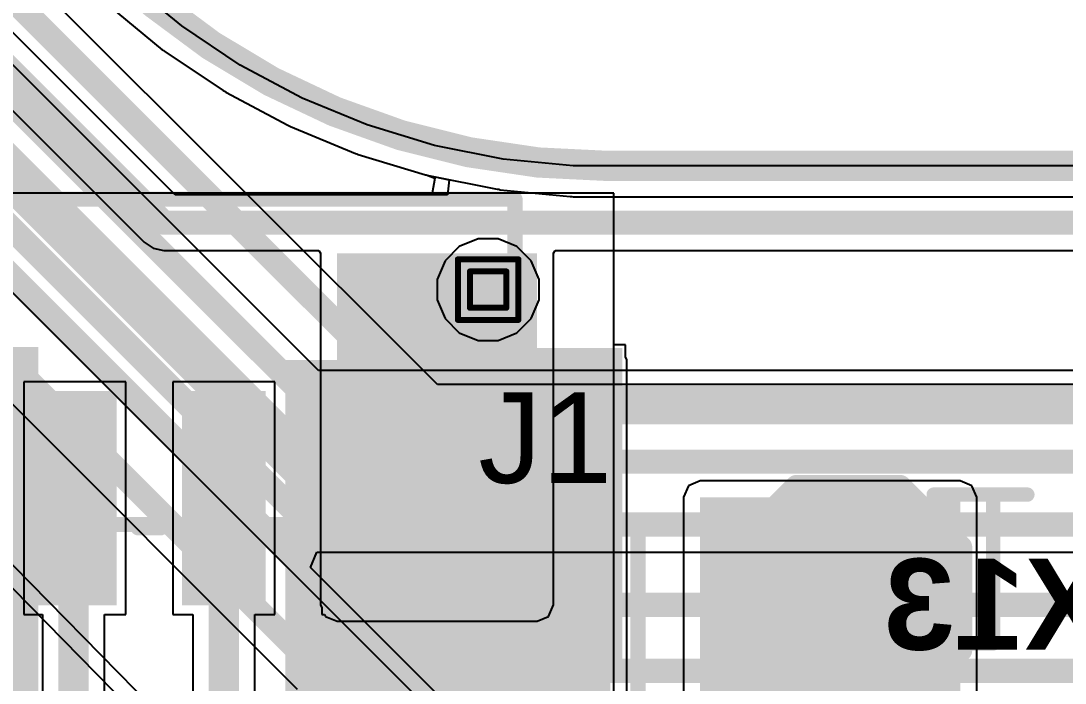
# Model space of a CAD drawing. Header units: inches. Extents: x -22 to 5433, y -13 to 5447.
# Drawn here: x 36.65 to 45.42, y -0.34 to 5.22 of the extents above; entities that cross this region are included whole.
import ezdxf

# ---------------------------------------------------------------- set-up
doc = ezdxf.new("R2010")
doc.units = ezdxf.units.IN
for name, color, linetype in [('Board_outline', 216, 'Continuous'), ('Bottom Layer', 5, 'Continuous'), ('Bottom Overlay', 54, 'Continuous'), ('Bottom Paste', 16, 'Continuous'), ('Bottom Solder', 6, 'Continuous'), ('Dimensions', 6, 'Continuous'), ('Drill Drawing', 1, 'Continuous'), ('Ground', 16, 'Continuous'), ('Multi-Layer', 9, 'Continuous'), ('Power', 76, 'Continuous'), ('Top Layer', 1, 'Continuous'), ('Top Overlay', 2, 'Continuous'), ('Top Paste', 8, 'Continuous'), ('Top Solder', 216, 'Continuous'), ('Via Holes', 16, 'Continuous')]:
    doc.layers.add(name, color=color, linetype=linetype)
doc.styles.add('Arial', font='', dxfattribs={"height": 0.2})
doc.styles.add('Arial_Bold', font='', dxfattribs={"height": 0.2})
doc.styles.get('Arial').set_extended_font_data('Arial')
doc.styles.get('Arial_Bold').set_extended_font_data('Arial', bold=True)

msp = doc.modelspace()

# ---------------------------------------------------------------- hatches: boundary and pattern name
at = {"layer": 'Bottom Layer'}
h = msp.add_hatch(color=5, dxfattribs=at)
edge = h.paths.add_edge_path()
edge.add_arc((40.5752681, 2.9684472), 0.2999994, 0, 360)
for points in [[(34.46504664, -0.32022796), (36.80184664, -0.32022796), (36.80184664, 2.48773696), (34.46504664, 2.48773696)], [(38.8734681, -1.2225528), (41.60088962, -1.2225528), (41.60088962, 2.37796832), (38.8734681, 2.37796832)], [(39.56977862, -2.26217988), (41.60088962, -2.26217988), (41.60088962, 2.37796832), (39.56977862, 2.37796832)], [(39.60089108, 2.37796832), (41.60089215999999, 2.37796832), (41.60089215999999, -0.12203176), (39.60089108, -0.12203176)], [(42.3532681, -1.1844528), (44.5376681, -1.1844528), (44.5376681, 1.22497088), (42.3532681, 1.22497088)], [(43.97886809999999, 1.1354943), (43.21686809999999, 1.1354943), (42.8358681, 0.7544943), (42.8358681, -0.007505700000000001), (43.21686809999999, -0.3885057), (43.97886809999999, -0.3885057), (44.3598681, -0.007505700000000001), (44.3598681, 0.7544943)], [(32.70715074, -0.8535873199999999), (36.8018441, -0.8535873199999999), (36.8018441, -0.2042668), (32.70715074, -0.2042668)]]:
    msp.add_hatch(color=5, dxfattribs=at).paths.add_polyline_path(points)
at = {"layer": 'Bottom Paste'}
for points in [[(39.60089108, 2.37796832), (41.60089215999999, 2.37796832), (41.60089215999999, -0.12203176), (39.60089108, -0.12203176)], [(43.97886809999999, 1.1354943), (43.21686809999999, 1.1354943), (42.8358681, 0.7544943), (42.8358681, -0.007505700000000001), (43.21686809999999, -0.3885057), (43.97886809999999, -0.3885057), (44.3598681, -0.007505700000000001), (44.3598681, 0.7544943)]]:
    msp.add_hatch(color=16, dxfattribs=at).paths.add_polyline_path(points)
at = {"layer": 'Bottom Solder'}
for points in [[(34.49929092, 2.47956832), (36.702492, 2.47956832), (36.702492, -0.22363176), (34.49929092, -0.22363176)], [(39.49929108, 2.47956832), (41.70249216, 2.47956832), (41.70249216, -0.22363176), (39.49929108, -0.22363176)], [(44.02966809999999, 1.2370943), (43.1660681, 1.2370943), (42.73426809999999, 0.8052942999999999), (42.73426809999999, -0.0583057), (43.1660681, -0.4901057), (44.02966809999999, -0.4901057), (44.4614681, -0.0583057), (44.4614681, 0.8052942999999999)]]:
    msp.add_hatch(color=6, dxfattribs=at).paths.add_polyline_path(points)
at = {"layer": 'Ground'}
h = msp.add_hatch(color=16, dxfattribs=at)
edge = h.paths.add_edge_path()
edge.add_arc((40.5752681, 2.9684472), 0.2999994, 0, 360)
at = {"layer": 'Power'}
h = msp.add_hatch(color=76, dxfattribs=at)
edge = h.paths.add_edge_path()
edge.add_arc((40.5752681, 2.9684472), 0.2999994, 0, 360)
at = {"layer": 'Top Layer'}
for points in [[(39.30726454, 0.3220466), (40.98529014, 0.3220466), (40.98529014, 3.2732472), (39.30726454, 3.2732472)], [(36.80714253999999, 2.0684363), (37.40714134, 2.0684363), (37.40714134, 0.3684397), (36.80714253999999, 0.3684397)], [(38.05733054, 2.0684363), (38.65732934, 2.0684363), (38.65732934, 0.3684397), (38.05733054, 0.3684397)], [(39.30726454, 2.0684363), (39.90726333999999, 2.0684363), (39.90726333999999, 0.3684397), (39.30726454, 0.3684397)]]:
    msp.add_hatch(color=1, dxfattribs=at).paths.add_polyline_path(points)
h = msp.add_hatch(color=1, dxfattribs=at)
edge = h.paths.add_edge_path()
edge.add_arc((40.5752681, 2.9684472), 0.2999994, 0, 360)
at = {"layer": 'Top Paste'}
for points in [[(36.80714253999999, 2.0684363), (37.40714134, 2.0684363), (37.40714134, 0.3684397), (36.80714253999999, 0.3684397)], [(38.05733054, 2.0684363), (38.65732934, 2.0684363), (38.65732934, 0.3684397), (38.05733054, 0.3684397)], [(39.30726454, 2.0684363), (39.90726333999999, 2.0684363), (39.90726333999999, 0.3684397), (39.30726454, 0.3684397)]]:
    msp.add_hatch(color=8, dxfattribs=at).paths.add_polyline_path(points)
at = {"layer": 'Top Solder'}
for points in [[(36.75712994, 2.1184489), (37.45715394, 2.1184489), (37.45715394, 0.3184271), (36.75712994, 0.3184271)], [(38.00731794, 2.1184489), (38.70734194, 2.1184489), (38.70734194, 0.3184271), (38.00731794, 0.3184271)], [(39.25725194, 2.1184489), (39.95727594, 2.1184489), (39.95727594, 0.3184271), (39.25725194, 0.3184271)]]:
    msp.add_hatch(color=216, dxfattribs=at).paths.add_polyline_path(points)
at = {"layer": 'Via Holes'}
h = msp.add_hatch(color=7, dxfattribs=at)
edge = h.paths.add_edge_path()
edge.add_arc((40.5752681, 2.9684472), 0.1499997, 0, 360)

# ---------------------------------------------------------------- linework, layer by layer
at = {"layer": 'Board_outline'}
for points in [[(41.58379796, 4.00657314, 0.254, 0.254, -0.4142135623730951), (35.58379726, 10.00657384, 0.254, 0.254, 0)], [(41.58379796, 4.00657314, 0.254, 0.254, 0), (52.56063402, 4.00657314, 0.254, 0.254, 0)]]:
    msp.add_lwpolyline(points, format="xyseb", dxfattribs=at)
msp.add_lwpolyline([(41.52029796, 4.00657314, 0.127, 0.127, 1), (41.64729796, 4.00657314, 0.127, 0.127, 1)], format="xyseb", close=True, dxfattribs=at)
msp.add_lwpolyline([(41.52029796, 4.00657314, 0.127, 0.127, 1), (41.64729796, 4.00657314, 0.127, 0.127, 1)], format="xyseb", close=True, dxfattribs=at)
at = {"layer": 'Bottom Layer'}
for p, q in [((37.38529226, 5.355310599999999), (37.84099874, 4.981323539999999)), ((37.84099874, 4.981323539999999), (37.85232714, 4.97526818)), ((37.85232714, 4.97526818), (37.86141272, 4.9661826)), ((37.86141272, 4.9661826), (38.35158191999999, 4.6386623)), ((38.35158191999999, 4.6386623), (38.36344372, 4.63374994)), ((38.36344372, 4.63374994), (38.37337766, 4.62559654)), ((38.37337766, 4.62559654), (38.8932928, 4.34769768)), ((38.8932928, 4.34769768), (38.9055864, 4.34396896)), ((38.9055864, 4.34396896), (38.9162671, 4.336831559999999)), ((38.9162671, 4.336831559999999), (39.46091422, 4.111231299999999)), ((39.46091422, 4.111231299999999), (39.47351262, 4.10872432)), ((39.47351262, 4.10872432), (39.48484356, 4.10266896)), ((39.48484356, 4.10266896), (40.04898264, 3.931539)), ((40.04898264, 3.931539), (40.05518278, 3.9309294)), ((40.05518278, 3.9309294), (40.12788011999999, 3.90529572)), ((40.12788011999999, 3.90529572), (40.10614787999999, 3.77829572)), ((41.63041458, 3.77829572), (34.46504664, 3.77829572)), ((40.10614787999999, 3.77829572), (34.46504664, 3.77829572)), ((41.63041458, -1.54012646), (41.63041458, 3.77829572)), ((41.63041458, 2.50496832), (41.63041458, 3.74759728)), ((41.63041458, 3.74759728), (52.8553934, 3.74759728)), ((41.72789216, 2.50496832), (41.63041458, 2.50496832)), ((41.72789216, 2.4032337), (41.72789216, 2.50496832)), ((41.73835696, 2.37796832), (41.72789216, 2.4032337)), ((41.73835696, -2.26217988), (41.73835696, 2.37796832)), ((42.25606483999999, 1.32217414), (42.2158033, 1.22497088)), ((42.3532681, 1.36243568), (42.25606483999999, 1.32217414)), ((44.5376681, 1.36243568), (42.3532681, 1.36243568)), ((44.63487136, 1.32217414), (44.5376681, 1.36243568)), ((44.67513289999999, 1.22497088), (44.63487136, 1.32217414)), ((42.2158033, 1.22497088), (42.2158033, -1.1844528)), ((44.67513289999999, -1.1844528), (44.67513289999999, 1.22497088))]:
    msp.add_line(p, q, dxfattribs=at)
at = {"layer": 'Bottom Overlay'}
for points in [[(35.40089186, 3.72796816, 0.127, 0.127, 0), (40.80089122, 3.72796816, 0.127, 0.127, 0)], [(40.80089122, 2.68496796, 0.127, 0.127, 0), (40.80089122, 3.72796816, 0.127, 0.127, 0)], [(42.6580681, 0.8052942999999999, 0.1999996, 0.1999996, 0), (43.1660681, 1.3132943, 0.1999996, 0.1999996, 0)], [(43.1660681, 1.3132943, 0.1999996, 0.1999996, 0), (44.02966809999999, 1.3132943, 0.1999996, 0.1999996, 0)], [(44.02966809999999, 1.3132943, 0.1999996, 0.1999996, 0), (44.5376681, 0.8052942999999999, 0.1999996, 0.1999996, 0)], [(42.6580681, -0.0583057, 0.1999996, 0.1999996, 0), (42.6580681, 0.8052942999999999, 0.1999996, 0.1999996, 0)], [(44.5376681, -0.0583057, 0.1999996, 0.1999996, 0), (44.5376681, 0.8052942999999999, 0.1999996, 0.1999996, 0)], [(42.6580681, -0.0583057, 0.1999996, 0.1999996, 0), (43.1660681, -0.5663056999999999, 0.1999996, 0.1999996, 0)], [(44.02966809999999, -0.5663056999999999, 0.1999996, 0.1999996, 0), (44.5376681, -0.0583057, 0.1999996, 0.1999996, 0)]]:
    msp.add_lwpolyline(points, format="xyseb", dxfattribs=at)
for points in [[(40.76914121999999, 3.72796816, 0.0635, 0.0635, 1), (40.83264122, 3.72796816, 0.0635, 0.0635, 1)], [(40.76914121999999, 3.72796816, 0.0635, 0.0635, 1), (40.83264122, 3.72796816, 0.0635, 0.0635, 1)], [(40.76914121999999, 2.68496796, 0.0635, 0.0635, 1), (40.83264122, 2.68496796, 0.0635, 0.0635, 1)], [(43.1160682, 1.3132943, 0.0999998, 0.0999998, 1), (43.21606799999999, 1.3132943, 0.0999998, 0.0999998, 1)], [(43.1160682, 1.3132943, 0.0999998, 0.0999998, 1), (43.21606799999999, 1.3132943, 0.0999998, 0.0999998, 1)], [(43.9796682, 1.3132943, 0.0999998, 0.0999998, 1), (44.079668, 1.3132943, 0.0999998, 0.0999998, 1)], [(43.9796682, 1.3132943, 0.0999998, 0.0999998, 1), (44.079668, 1.3132943, 0.0999998, 0.0999998, 1)], [(42.6080682, 0.8052942999999999, 0.0999998, 0.0999998, 1), (42.708068, 0.8052942999999999, 0.0999998, 0.0999998, 1)], [(42.6080682, 0.8052942999999999, 0.0999998, 0.0999998, 1), (42.708068, 0.8052942999999999, 0.0999998, 0.0999998, 1)], [(44.48766819999999, 0.8052942999999999, 0.0999998, 0.0999998, 1), (44.58766799999999, 0.8052942999999999, 0.0999998, 0.0999998, 1)], [(44.48766819999999, 0.8052942999999999, 0.0999998, 0.0999998, 1), (44.58766799999999, 0.8052942999999999, 0.0999998, 0.0999998, 1)], [(42.6080682, -0.0583057, 0.0999998, 0.0999998, 1), (42.708068, -0.0583057, 0.0999998, 0.0999998, 1)], [(42.6080682, -0.0583057, 0.0999998, 0.0999998, 1), (42.708068, -0.0583057, 0.0999998, 0.0999998, 1)], [(44.48766819999999, -0.0583057, 0.0999998, 0.0999998, 1), (44.58766799999999, -0.0583057, 0.0999998, 0.0999998, 1)], [(44.48766819999999, -0.0583057, 0.0999998, 0.0999998, 1), (44.58766799999999, -0.0583057, 0.0999998, 0.0999998, 1)]]:
    msp.add_lwpolyline(points, format="xyseb", close=True, dxfattribs=at)
at = {"layer": 'Dimensions'}
for p, q in [((38.00529102, 5.181513639999999), (37.54958454, 5.555503239999999)), ((38.49546022, 4.85399334), (38.00529102, 5.181513639999999)), ((39.01537282, 4.576094479999999), (38.49546022, 4.85399334)), ((39.56001994, 4.35049422), (39.01537282, 4.576094479999999)), ((40.12415901999999, 4.17936426), (39.56001994, 4.35049422)), ((40.70235192, 4.0643556), (40.12415901999999, 4.17936426)), ((41.28903604, 4.00657314), (40.70235192, 4.0643556)), ((41.58379796, 4.00657314), (41.28903604, 4.00657314)), ((52.56063402, 4.00657314), (41.58379796, 4.00657314))]:
    msp.add_line(p, q, dxfattribs=at)
msp.add_lwpolyline([(32.58323176, 0.9964597799999999, 0.127, 0.127, 0), (61.58323218, 0.9964597799999999, 0.127, 0.127, 0)], format="xyseb", dxfattribs=at)
at = {"layer": 'Drill Drawing'}
for points in [[(40.3212681, 3.2224472, 0.0508, 0.0508, 0), (40.8292681, 3.2224472, 0.0508, 0.0508, 0)], [(40.3212681, 2.7144472, 0.0508, 0.0508, 0), (40.3212681, 3.2224472, 0.0508, 0.0508, 0)], [(40.8292681, 2.7144472, 0.0508, 0.0508, 0), (40.8292681, 3.2224472, 0.0508, 0.0508, 0)], [(40.4228681, 3.1208472, 0.0508, 0.0508, 0), (40.7276681, 3.1208472, 0.0508, 0.0508, 0)], [(40.4228681, 2.8160472, 0.0508, 0.0508, 0), (40.4228681, 3.1208472, 0.0508, 0.0508, 0)], [(40.7276681, 2.8160472, 0.0508, 0.0508, 0), (40.7276681, 3.1208472, 0.0508, 0.0508, 0)], [(40.4228681, 2.8160472, 0.0508, 0.0508, 0), (40.7276681, 2.8160472, 0.0508, 0.0508, 0)], [(40.3212681, 2.7144472, 0.0508, 0.0508, 0), (40.8292681, 2.7144472, 0.0508, 0.0508, 0)]]:
    msp.add_lwpolyline(points, format="xyseb", dxfattribs=at)
for points in [[(40.3085681, 3.2224472, 0.0254, 0.0254, 1), (40.3339681, 3.2224472, 0.0254, 0.0254, 1)], [(40.3085681, 3.2224472, 0.0254, 0.0254, 1), (40.3339681, 3.2224472, 0.0254, 0.0254, 1)], [(40.8165681, 3.2224472, 0.0254, 0.0254, 1), (40.8419681, 3.2224472, 0.0254, 0.0254, 1)], [(40.8165681, 3.2224472, 0.0254, 0.0254, 1), (40.8419681, 3.2224472, 0.0254, 0.0254, 1)], [(40.4101681, 3.1208472, 0.0254, 0.0254, 1), (40.4355681, 3.1208472, 0.0254, 0.0254, 1)], [(40.4101681, 3.1208472, 0.0254, 0.0254, 1), (40.4355681, 3.1208472, 0.0254, 0.0254, 1)], [(40.7149681, 3.1208472, 0.0254, 0.0254, 1), (40.7403681, 3.1208472, 0.0254, 0.0254, 1)], [(40.7149681, 3.1208472, 0.0254, 0.0254, 1), (40.7403681, 3.1208472, 0.0254, 0.0254, 1)], [(40.4101681, 2.8160472, 0.0254, 0.0254, 1), (40.4355681, 2.8160472, 0.0254, 0.0254, 1)], [(40.4101681, 2.8160472, 0.0254, 0.0254, 1), (40.4355681, 2.8160472, 0.0254, 0.0254, 1)], [(40.7149681, 2.8160472, 0.0254, 0.0254, 1), (40.7403681, 2.8160472, 0.0254, 0.0254, 1)], [(40.7149681, 2.8160472, 0.0254, 0.0254, 1), (40.7403681, 2.8160472, 0.0254, 0.0254, 1)], [(40.3085681, 2.7144472, 0.0254, 0.0254, 1), (40.3339681, 2.7144472, 0.0254, 0.0254, 1)], [(40.3085681, 2.7144472, 0.0254, 0.0254, 1), (40.3339681, 2.7144472, 0.0254, 0.0254, 1)], [(40.8165681, 2.7144472, 0.0254, 0.0254, 1), (40.8419681, 2.7144472, 0.0254, 0.0254, 1)], [(40.8165681, 2.7144472, 0.0254, 0.0254, 1), (40.8419681, 2.7144472, 0.0254, 0.0254, 1)]]:
    msp.add_lwpolyline(points, format="xyseb", close=True, dxfattribs=at)
at = {"layer": 'Ground'}
for p, q in [((40.14918564, 2.17092276), (34.86474612, 7.45535974)), ((37.38529226, 5.355310599999999), (37.84099874, 4.981323539999999)), ((37.84099874, 4.981323539999999), (37.85232714, 4.97526818)), ((37.85232714, 4.97526818), (37.86141272, 4.9661826)), ((37.86141272, 4.9661826), (38.35158191999999, 4.6386623)), ((38.35158191999999, 4.6386623), (38.36344372, 4.63374994)), ((38.36344372, 4.63374994), (38.37337766, 4.62559654)), ((38.37337766, 4.62559654), (38.8932928, 4.34769768)), ((38.8932928, 4.34769768), (38.9055864, 4.34396896)), ((38.9055864, 4.34396896), (38.9162671, 4.336831559999999)), ((38.9162671, 4.336831559999999), (39.46091422, 4.111231299999999)), ((34.36115302, 4.22817798), (38.97391494, -0.38458394)), ((39.46091422, 4.111231299999999), (39.47351262, 4.10872432)), ((39.47351262, 4.10872432), (39.48484356, 4.10266896)), ((39.48484356, 4.10266896), (40.04898264, 3.931539)), ((40.04898264, 3.931539), (40.061769, 3.93027916)), ((40.061769, 3.93027916), (40.07363588, 3.92536426)), ((40.07363588, 3.92536426), (40.65182878, 3.8103556)), ((40.65182878, 3.8103556), (40.66467609999999, 3.8103556)), ((40.66467609999999, 3.8103556), (40.67696716, 3.80662688)), ((40.67696716, 3.80662688), (41.26365128, 3.74884442)), ((41.26365128, 3.74884442), (41.27643509999999, 3.75010426)), ((41.27643509999999, 3.75010426), (41.28903604, 3.74759728)), ((41.28903604, 3.74759728), (52.8553934, 3.74759728)), ((40.33339406, 3.33043784), (40.21327746, 3.210321239999999)), ((40.49033304, 3.3954466), (40.33339406, 3.33043784)), ((40.66020315999999, 3.3954466), (40.49033304, 3.3954466)), ((40.81714213999999, 3.33043784), (40.66020315999999, 3.3954466)), ((40.93725874, 3.210321239999999), (40.81714213999999, 3.33043784)), ((40.21327746, 3.210321239999999), (40.1482687, 3.05338226)), ((41.00226749999999, 3.05338226), (40.93725874, 3.210321239999999)), ((40.1482687, 3.05338226), (40.1482687, 2.88351214)), ((41.00226749999999, 2.88351214), (41.00226749999999, 3.05338226)), ((40.1482687, 2.88351214), (40.21327746, 2.72657316)), ((40.93725874, 2.72657316), (41.00226749999999, 2.88351214)), ((40.21327746, 2.72657316), (40.33339406, 2.60645656)), ((40.81714213999999, 2.60645656), (40.93725874, 2.72657316)), ((40.33339406, 2.60645656), (40.49033304, 2.5414478)), ((40.49033304, 2.5414478), (40.66020315999999, 2.5414478)), ((40.66020315999999, 2.5414478), (40.81714213999999, 2.60645656)), ((48.8096687, 2.17092276), (40.14918564, 2.17092276))]:
    msp.add_line(p, q, dxfattribs=at)
for points in [[(31.97116034, 7.68556248, 0.2032, 0.2032, 0), (39.88867562, -0.2319528, 0.2032, 0.2032, 0)], [(32.71979994, 7.661435019999999, 0.2032, 0.2032, 0), (40.05918835999999, 0.3220466, 0.2032, 0.2032, 0)], [(31.45283524, 7.46611664, 0.2032, 0.2032, 0), (40.52250468, -1.6035528, 0.2032, 0.2032, 0)], [(34.6316681, 7.35881688, 0.2032, 0.2032, 0), (40.05264024, 1.93784474, 0.2032, 0.2032, 0)], [(34.0768305, 7.03514722, 0.2032, 0.2032, 0), (40.11551794, 0.9964597799999999, 0.2032, 0.2032, 0)], [(40.05264024, 1.93784474, 0.2032, 0.2032, 0), (48.8096687, 1.93784474, 0.2032, 0.2032, 0)], [(40.11551794, 0.9964597799999999, 0.2032, 0.2032, 0), (48.96768972, 0.9964597799999999, 0.2032, 0.2032, 0)], [(40.05918835999999, 0.3220466, 0.2032, 0.2032, 0), (47.93439994, 0.3220466, 0.2032, 0.2032, 0)], [(39.88867562, -0.2319528, 0.2032, 0.2032, 0), (49.2112681, -0.2319528, 0.2032, 0.2032, 0)]]:
    msp.add_lwpolyline(points, format="xyseb", dxfattribs=at)
for points in [[(40.00184023999999, 1.93784474, 0.1016, 0.1016, 1), (40.10344024, 1.93784474, 0.1016, 0.1016, 1)], [(40.00184023999999, 1.93784474, 0.1016, 0.1016, 1), (40.10344024, 1.93784474, 0.1016, 0.1016, 1)], [(40.06471794, 0.9964597799999999, 0.1016, 0.1016, 1), (40.16631794, 0.9964597799999999, 0.1016, 0.1016, 1)], [(40.06471794, 0.9964597799999999, 0.1016, 0.1016, 1), (40.16631794, 0.9964597799999999, 0.1016, 0.1016, 1)], [(40.00838836, 0.3220466, 0.1016, 0.1016, 1), (40.10998836, 0.3220466, 0.1016, 0.1016, 1)], [(40.00838836, 0.3220466, 0.1016, 0.1016, 1), (40.10998836, 0.3220466, 0.1016, 0.1016, 1)], [(39.83787562, -0.2319528, 0.1016, 0.1016, 1), (39.93947562, -0.2319528, 0.1016, 0.1016, 1)], [(39.83787562, -0.2319528, 0.1016, 0.1016, 1), (39.93947562, -0.2319528, 0.1016, 0.1016, 1)]]:
    msp.add_lwpolyline(points, format="xyseb", close=True, dxfattribs=at)
at = {"layer": 'Multi-Layer'}
for p, q in [((38.00529102, 5.181513639999999), (37.54958454, 5.555503239999999)), ((38.49546022, 4.85399334), (38.00529102, 5.181513639999999)), ((39.01537282, 4.576094479999999), (38.49546022, 4.85399334)), ((39.56001994, 4.35049422), (39.01537282, 4.576094479999999)), ((40.12415901999999, 4.17936426), (39.56001994, 4.35049422)), ((40.70235192, 4.0643556), (40.12415901999999, 4.17936426)), ((41.28903604, 4.00657314), (40.70235192, 4.0643556)), ((41.58379796, 4.00657314), (41.28903604, 4.00657314)), ((52.56063402, 4.00657314), (41.58379796, 4.00657314))]:
    msp.add_line(p, q, dxfattribs=at)
at = {"layer": 'Power'}
for p, q in [((39.15112058, 2.29047802), (33.6492342, 7.79236186)), ((37.38529226, 5.355310599999999), (37.84099874, 4.981323539999999)), ((37.84099874, 4.981323539999999), (37.85232714, 4.97526818)), ((37.85232714, 4.97526818), (37.86141272, 4.9661826)), ((37.86141272, 4.9661826), (38.35158191999999, 4.6386623)), ((38.35158191999999, 4.6386623), (38.36344372, 4.63374994)), ((38.36344372, 4.63374994), (38.37337766, 4.62559654)), ((38.37337766, 4.62559654), (38.8932928, 4.34769768)), ((38.8932928, 4.34769768), (38.9055864, 4.34396896)), ((38.9055864, 4.34396896), (38.9162671, 4.336831559999999)), ((38.9162671, 4.336831559999999), (39.46091422, 4.111231299999999)), ((39.46091422, 4.111231299999999), (39.47351262, 4.10872432)), ((39.47351262, 4.10872432), (39.48484356, 4.10266896)), ((39.48484356, 4.10266896), (40.04898264, 3.931539)), ((40.04898264, 3.931539), (40.061769, 3.93027916)), ((40.061769, 3.93027916), (40.07363588, 3.92536426)), ((40.07363588, 3.92536426), (40.65182878, 3.8103556)), ((40.65182878, 3.8103556), (40.66467609999999, 3.8103556)), ((40.66467609999999, 3.8103556), (40.67696716, 3.80662688)), ((40.67696716, 3.80662688), (41.26365128, 3.74884442)), ((41.26365128, 3.74884442), (41.27643509999999, 3.75010426)), ((41.27643509999999, 3.75010426), (41.28903604, 3.74759728)), ((41.28903604, 3.74759728), (52.8553934, 3.74759728)), ((36.44111075999999, 3.08556914), (40.82045938, -1.29377694)), ((38.47368734, -1.2657709), (34.22231916, 3.0617414)), ((34.1646637, 2.9242766), (38.18983979999999, -1.17299232)), ((46.30889138, 2.29047802), (39.15112058, 2.29047802)), ((39.0847072, 0.63638176), (39.13731314, 0.7633817599999999)), ((39.13731314, 0.7633817599999999), (47.59226448, 0.7633817599999999)), ((40.91766264, -1.19657368), (39.0847072, 0.63638176))]:
    msp.add_line(p, q, dxfattribs=at)
for points in [[(28.90090232, 11.1578263, 0.2032, 0.2032, 0), (39.06226883999999, 0.9964597799999999, 0.2032, 0.2032, 0)], [(30.59328146, 10.05172234, 0.2032, 0.2032, 0), (39.1210038, 1.524, 0.2032, 0.2032, 0)], [(31.30051652, 9.81145866, 0.2032, 0.2032, 0), (39.05457518, 2.0574, 0.2032, 0.2032, 0)], [(39.05457518, 2.0574, 0.2032, 0.2032, 0), (57.69061105999999, 2.0574, 0.2032, 0.2032, 0)], [(39.1210038, 1.524, 0.2032, 0.2032, 0), (55.2958, 1.524, 0.2032, 0.2032, 0)], [(39.06226883999999, 0.9964597799999999, 0.2032, 0.2032, 0), (51.84409748, 0.9964597799999999, 0.2032, 0.2032, 0)]]:
    msp.add_lwpolyline(points, format="xyseb", dxfattribs=at)
for points in [[(39.00377518, 2.0574, 0.1016, 0.1016, 1), (39.10537518, 2.0574, 0.1016, 0.1016, 1)], [(39.00377518, 2.0574, 0.1016, 0.1016, 1), (39.10537518, 2.0574, 0.1016, 0.1016, 1)], [(39.0702038, 1.524, 0.1016, 0.1016, 1), (39.1718038, 1.524, 0.1016, 0.1016, 1)], [(39.0702038, 1.524, 0.1016, 0.1016, 1), (39.1718038, 1.524, 0.1016, 0.1016, 1)], [(39.01146884, 0.9964597799999999, 0.1016, 0.1016, 1), (39.11306884, 0.9964597799999999, 0.1016, 0.1016, 1)], [(39.01146884, 0.9964597799999999, 0.1016, 0.1016, 1), (39.11306884, 0.9964597799999999, 0.1016, 0.1016, 1)]]:
    msp.add_lwpolyline(points, format="xyseb", close=True, dxfattribs=at)
at = {"layer": 'Top Layer'}
for p, q in [((37.94917988, 3.76367802), (35.34783633999999, 6.36502156)), ((35.08648304, 5.9671331), (37.68782658, 3.36578956)), ((37.38529226, 5.355310599999999), (37.84099874, 4.981323539999999)), ((37.84099874, 4.981323539999999), (37.85232714, 4.97526818)), ((37.85232714, 4.97526818), (37.86141272, 4.9661826)), ((37.86141272, 4.9661826), (38.35158191999999, 4.6386623)), ((38.35158191999999, 4.6386623), (38.36344372, 4.63374994)), ((38.36344372, 4.63374994), (38.37337766, 4.62559654)), ((38.37337766, 4.62559654), (38.8932928, 4.34769768)), ((38.8932928, 4.34769768), (38.9055864, 4.34396896)), ((38.9055864, 4.34396896), (38.9162671, 4.336831559999999)), ((38.9162671, 4.336831559999999), (39.46091422, 4.111231299999999)), ((39.46091422, 4.111231299999999), (39.47351262, 4.10872432)), ((39.47351262, 4.10872432), (39.48484356, 4.10266896)), ((39.48484356, 4.10266896), (40.04898264, 3.931539)), ((40.04898264, 3.931539), (40.061769, 3.93027916)), ((40.061769, 3.93027916), (40.07363588, 3.92536426)), ((40.07363588, 3.92536426), (40.2480145, 3.890678019999999)), ((40.2480145, 3.890678019999999), (40.23550753999999, 3.76367802)), ((40.23550753999999, 3.76367802), (37.94917988, 3.76367802)), ((37.68782658, 3.36578956), (37.76344238, 3.31526388)), ((37.76344238, 3.31526388), (37.85263702, 3.29752198)), ((37.85263702, 3.29752198), (39.1535793, 3.29752198)), ((39.1535793, 3.29752198), (39.16979973999999, 3.27324466)), ((39.16979973999999, 3.27324466), (39.16979973999999, 0.3220466)), ((41.12275494, 3.27324466), (41.13897538, 3.29752198)), ((41.12275494, 0.3220466), (41.12275494, 3.27324466)), ((41.13897538, 3.29752198), (58.8707357, 3.29752198)), ((37.53414134, 2.1954363), (36.68014254, 2.1954363)), ((36.68014254, 2.1954363), (36.68014254, 0.2414397)), ((37.53414134, 0.2414397), (37.53414134, 2.1954363)), ((38.78432934, 2.1954363), (37.93033054, 2.1954363)), ((37.93033054, 2.1954363), (37.93033054, 0.2414397)), ((38.78432934, 0.2414397), (38.78432934, 2.1954363)), ((39.16979973999999, 0.3220466), (39.18026454, 0.29678122)), ((39.18026454, 0.29678122), (39.18026454, 0.2414397)), ((41.0824934, 0.22484334), (41.12275494, 0.3220466)), ((36.68014254, 0.2414397), (36.83649224, 0.2414397)), ((36.83649224, 0.2414397), (36.83649224, -2.02066398)), ((37.35444396, -2.02066398), (37.35444396, 0.2414397)), ((37.35444396, 0.2414397), (37.53414134, 0.2414397)), ((37.93033054, 0.2414397), (38.09835407999999, 0.2414397)), ((38.09835407999999, 0.2414397), (38.09835407999999, -1.33486398)), ((38.6163058, -0.6497599399999999), (38.6163058, 0.2414397)), ((38.6163058, 0.2414397), (38.78432934, 0.2414397)), ((39.18026454, 0.2414397), (39.20318804, 0.2414397)), ((39.20318804, 0.2414397), (39.21006128, 0.22484334)), ((39.21006128, 0.22484334), (39.30726454, 0.1845818)), ((39.30726454, 0.1845818), (40.98529014, 0.1845818)), ((40.98529014, 0.1845818), (41.0824934, 0.22484334))]:
    msp.add_line(p, q, dxfattribs=at)
for points in [[(35.1830259, 6.20021112, 0.2032, 0.2032, 0), (37.85263702, 3.5306, 0.2032, 0.2032, 0)], [(37.85263702, 3.5306, 0.2032, 0.2032, 0), (58.8707357, 3.5306, 0.2032, 0.2032, 0)], [(37.0954681, -2.3655528, 0.254, 0.254, 0), (37.0954681, 1.20676416, 0.254, 0.254, 0)], [(38.35732994, -1.6797528, 0.254, 0.254, 0), (38.35732994, 1.218438, 0.254, 0.254, 0)]]:
    msp.add_lwpolyline(points, format="xyseb", dxfattribs=at)
for points in [[(37.80183702, 3.5306, 0.1016, 0.1016, 1), (37.90343702, 3.5306, 0.1016, 0.1016, 1)], [(37.80183702, 3.5306, 0.1016, 0.1016, 1), (37.90343702, 3.5306, 0.1016, 0.1016, 1)], [(37.0319681, 1.20676416, 0.127, 0.127, 1), (37.1589681, 1.20676416, 0.127, 0.127, 1)], [(38.29382993999999, 1.218438, 0.127, 0.127, 1), (38.42082994, 1.218438, 0.127, 0.127, 1)]]:
    msp.add_lwpolyline(points, format="xyseb", close=True, dxfattribs=at)
at = {"layer": 'Top Overlay'}
for points in [[(44.31388394, 1.24758958, 0.1199896, 0.1199896, 0), (44.31398554, -0.50239422, 0.1199896, 0.1199896, 0)], [(44.31388394, 1.24758958, 0.1199896, 0.1199896, 0), (45.10052194, 1.24758958, 0.1199896, 0.1199896, 0)], [(44.81398454, -0.00242062, 0.1199896, 0.1199896, 0), (44.81398454, 1.24758958, 0.1199896, 0.1199896, 0)], [(37.63835754, 0.9684258, 0.12739878, 0.12739878, 0), (37.82608894, 0.9684258, 0.12739878, 0.12739878, 0)], [(38.88836774, 0.9684258, 0.12739878, 0.12739878, 0), (39.07607374, 0.9684258, 0.12739878, 0.12739878, 0)], [(40.13835254, 0.9684258, 0.12739878, 0.12739878, 0), (41.83222774, 0.9684258, 0.12739878, 0.12739878, 0)], [(41.83222774, -0.4004056, 0.12739878, 0.12739878, 0), (41.83222774, 0.9684258, 0.12739878, 0.12739878, 0)], [(44.35048534, -0.00242062, 0.1199896, 0.1199896, 0), (44.81398454, -0.00242062, 0.1199896, 0.1199896, 0)]]:
    msp.add_lwpolyline(points, format="xyseb", dxfattribs=at)
for points in [[(44.28388654, 1.24758958, 0.05999479999999999, 0.05999479999999999, 1), (44.34388134, 1.24758958, 0.05999479999999999, 0.05999479999999999, 1)], [(44.28388654, 1.24758958, 0.05999479999999999, 0.05999479999999999, 1), (44.34388134, 1.24758958, 0.05999479999999999, 0.05999479999999999, 1)], [(44.78398713999999, 1.24758958, 0.05999479999999999, 0.05999479999999999, 1), (44.84398194, 1.24758958, 0.05999479999999999, 0.05999479999999999, 1)], [(45.07052454, 1.24758958, 0.05999479999999999, 0.05999479999999999, 1), (45.13051934, 1.24758958, 0.05999479999999999, 0.05999479999999999, 1)], [(37.60650848, 0.9684258, 0.06369812, 0.06369812, 1), (37.6702066, 0.9684258, 0.06369812, 0.06369812, 1)], [(37.79423987999999, 0.9684258, 0.06369812, 0.06369812, 1), (37.857938, 0.9684258, 0.06369812, 0.06369812, 1)], [(38.85651867999999, 0.9684258, 0.06369812, 0.06369812, 1), (38.9202168, 0.9684258, 0.06369812, 0.06369812, 1)], [(39.04422468, 0.9684258, 0.06369812, 0.06369812, 1), (39.1079228, 0.9684258, 0.06369812, 0.06369812, 1)], [(40.10650347999999, 0.9684258, 0.06369812, 0.06369812, 1), (40.1702016, 0.9684258, 0.06369812, 0.06369812, 1)], [(41.80037868, 0.9684258, 0.06369812, 0.06369812, 1), (41.8640768, 0.9684258, 0.06369812, 0.06369812, 1)], [(41.80037868, 0.9684258, 0.06369812, 0.06369812, 1), (41.8640768, 0.9684258, 0.06369812, 0.06369812, 1)], [(44.32048794, -0.00242062, 0.05999479999999999, 0.05999479999999999, 1), (44.38048274, -0.00242062, 0.05999479999999999, 0.05999479999999999, 1)], [(44.78398713999999, -0.00242062, 0.05999479999999999, 0.05999479999999999, 1), (44.84398194, -0.00242062, 0.05999479999999999, 0.05999479999999999, 1)], [(44.78398713999999, -0.00242062, 0.05999479999999999, 0.05999479999999999, 1), (44.84398194, -0.00242062, 0.05999479999999999, 0.05999479999999999, 1)]]:
    msp.add_lwpolyline(points, format="xyseb", close=True, dxfattribs=at)

# ---------------------------------------------------------------- texts
at = {"layer": 'Bottom Overlay', "style": 'Arial_Bold', "text_generation_flag": 2}
msp.add_text('TX13', height=0.7619999999999999, rotation=360, dxfattribs=at).set_placement((46.43940674, -0.05321808))
at = {"layer": 'Top Overlay', "style": 'Arial'}
msp.add_text('J1', height=0.7619999999999999, dxfattribs=at).set_placement((40.49236504, 1.34474204))

doc.saveas('drawing.dxf')
